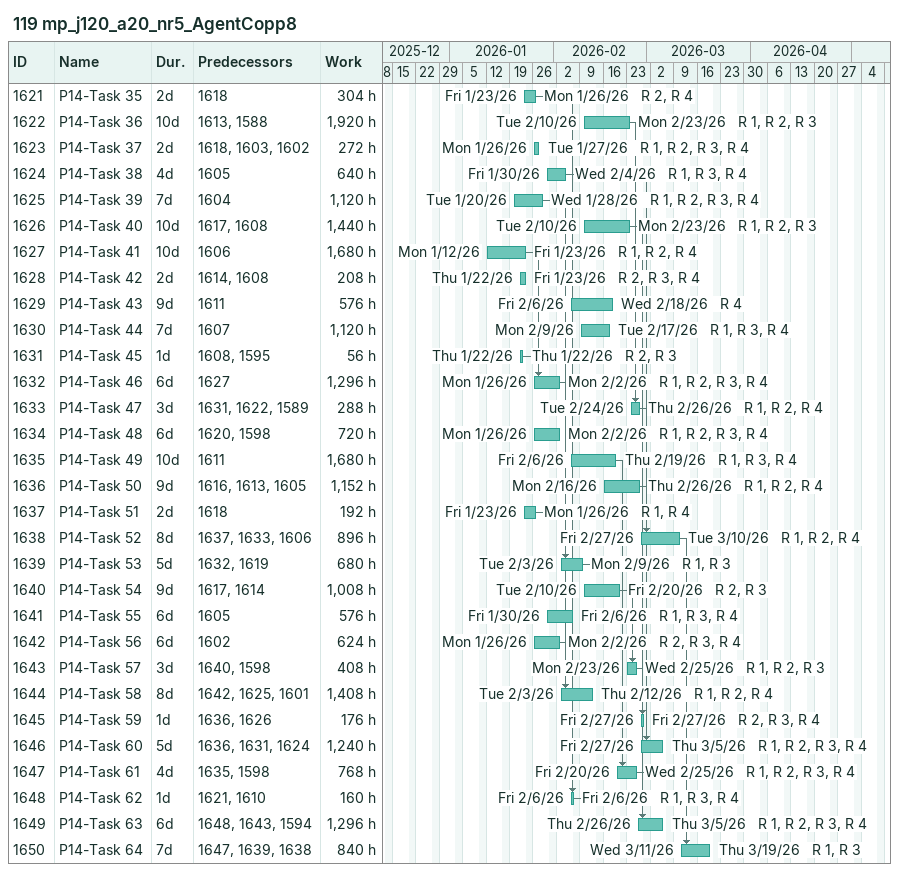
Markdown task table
119 mp_j120_a20_nr5_AgentCopp8

| ID | Task | Duration | Start | Finish | Predecessors | Resources | Work (h) |
|---|---|---|---|---|---|---|---|
| 1621 | P14-Task 35 | 2d | 2026-01-23 | 2026-01-26 | 1618 | R 2, R 4 | 304 |
| 1622 | P14-Task 36 | 10d | 2026-02-10 | 2026-02-23 | 1613, 1588 | R 1, R 2, R 3 | 1920 |
| 1623 | P14-Task 37 | 2d | 2026-01-26 | 2026-01-27 | 1618, 1603, 1602 | R 1, R 2, R 3, R 4 | 272 |
| 1624 | P14-Task 38 | 4d | 2026-01-30 | 2026-02-04 | 1605 | R 1, R 3, R 4 | 640 |
| 1625 | P14-Task 39 | 7d | 2026-01-20 | 2026-01-28 | 1604 | R 1, R 2, R 3, R 4 | 1120 |
| 1626 | P14-Task 40 | 10d | 2026-02-10 | 2026-02-23 | 1617, 1608 | R 1, R 2, R 3 | 1440 |
| 1627 | P14-Task 41 | 10d | 2026-01-12 | 2026-01-23 | 1606 | R 1, R 2, R 4 | 1680 |
| 1628 | P14-Task 42 | 2d | 2026-01-22 | 2026-01-23 | 1614, 1608 | R 2, R 3, R 4 | 208 |
| 1629 | P14-Task 43 | 9d | 2026-02-06 | 2026-02-18 | 1611 | R 4 | 576 |
| 1630 | P14-Task 44 | 7d | 2026-02-09 | 2026-02-17 | 1607 | R 1, R 3, R 4 | 1120 |
| 1631 | P14-Task 45 | 1d | 2026-01-22 | 2026-01-22 | 1608, 1595 | R 2, R 3 | 56 |
| 1632 | P14-Task 46 | 6d | 2026-01-26 | 2026-02-02 | 1627 | R 1, R 2, R 3, R 4 | 1296 |
| 1633 | P14-Task 47 | 3d | 2026-02-24 | 2026-02-26 | 1631, 1622, 1589 | R 1, R 2, R 4 | 288 |
| 1634 | P14-Task 48 | 6d | 2026-01-26 | 2026-02-02 | 1620, 1598 | R 1, R 2, R 3, R 4 | 720 |
| 1635 | P14-Task 49 | 10d | 2026-02-06 | 2026-02-19 | 1611 | R 1, R 3, R 4 | 1680 |
| 1636 | P14-Task 50 | 9d | 2026-02-16 | 2026-02-26 | 1616, 1613, 1605 | R 1, R 2, R 4 | 1152 |
| 1637 | P14-Task 51 | 2d | 2026-01-23 | 2026-01-26 | 1618 | R 1, R 4 | 192 |
| 1638 | P14-Task 52 | 8d | 2026-02-27 | 2026-03-10 | 1637, 1633, 1606 | R 1, R 2, R 4 | 896 |
| 1639 | P14-Task 53 | 5d | 2026-02-03 | 2026-02-09 | 1632, 1619 | R 1, R 3 | 680 |
| 1640 | P14-Task 54 | 9d | 2026-02-10 | 2026-02-20 | 1617, 1614 | R 2, R 3 | 1008 |
| 1641 | P14-Task 55 | 6d | 2026-01-30 | 2026-02-06 | 1605 | R 1, R 3, R 4 | 576 |
| 1642 | P14-Task 56 | 6d | 2026-01-26 | 2026-02-02 | 1602 | R 2, R 3, R 4 | 624 |
| 1643 | P14-Task 57 | 3d | 2026-02-23 | 2026-02-25 | 1640, 1598 | R 1, R 2, R 3 | 408 |
| 1644 | P14-Task 58 | 8d | 2026-02-03 | 2026-02-12 | 1642, 1625, 1601 | R 1, R 2, R 4 | 1408 |
| 1645 | P14-Task 59 | 1d | 2026-02-27 | 2026-02-27 | 1636, 1626 | R 2, R 3, R 4 | 176 |
| 1646 | P14-Task 60 | 5d | 2026-02-27 | 2026-03-05 | 1636, 1631, 1624 | R 1, R 2, R 3, R 4 | 1240 |
| 1647 | P14-Task 61 | 4d | 2026-02-20 | 2026-02-25 | 1635, 1598 | R 1, R 2, R 3, R 4 | 768 |
| 1648 | P14-Task 62 | 1d | 2026-02-06 | 2026-02-06 | 1621, 1610 | R 1, R 3, R 4 | 160 |
| 1649 | P14-Task 63 | 6d | 2026-02-26 | 2026-03-05 | 1648, 1643, 1594 | R 1, R 2, R 3, R 4 | 1296 |
| 1650 | P14-Task 64 | 7d | 2026-03-11 | 2026-03-19 | 1647, 1639, 1638 | R 1, R 3 | 840 |
